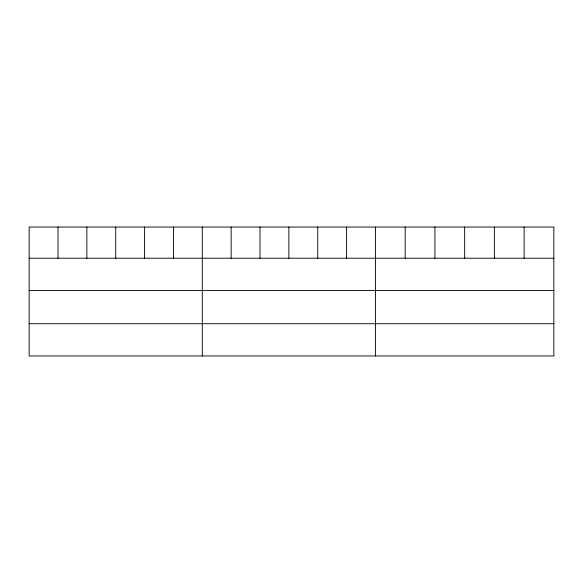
<?xml version="1.0" encoding="UTF-8"?>
<svg xmlns="http://www.w3.org/2000/svg" width="583" height="583" viewBox="0 0 583 583"><rect width="100%" height="100%" fill="white"/><g stroke="black" fill="none" stroke-linecap="round" stroke-linejoin="round"><path stroke-width="0.87" d="M553.85 258.225L553.85 355.958L29.15 355.958L29.15 227.042L553.85 227.042L553.85 258.225L29.15 258.225M29.15 290.48L553.85 290.48M29.15 323.711L553.85 323.711M524.117 227.042L524.117 258.225M494.384 227.042L494.384 258.225M464.651 227.042L464.651 258.225M434.918 227.042L434.918 258.225M405.185 227.042L405.185 258.225M375.452 227.042L375.452 355.958M346.594 227.042L346.594 258.225M317.735 227.042L317.735 258.225M288.876 227.042L288.876 258.225M260.018 227.042L260.018 258.225M231.16 227.042L231.16 258.225M202.301 227.042L202.301 355.958M173.442 227.042L173.442 258.225M144.584 227.042L144.584 258.225M115.726 227.042L115.726 258.225M86.867 227.042L86.867 258.225M58.008 227.042L58.008 258.225"/></g></svg>
